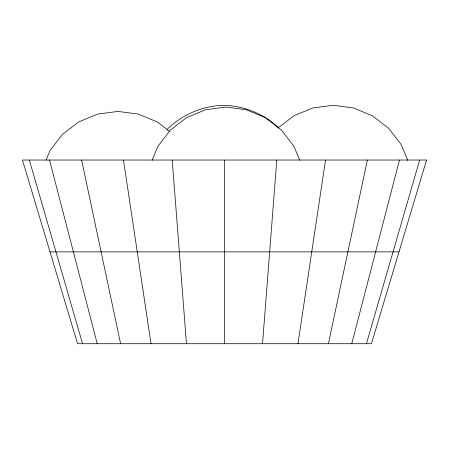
<?xml version="1.0" encoding="UTF-8"?>
<svg xmlns="http://www.w3.org/2000/svg" width="449" height="449" viewBox="0 0 449 449"><rect width="100%" height="100%" fill="white"/><g stroke="black" fill="none" stroke-linecap="round" stroke-linejoin="round"><path stroke-width="0.67" d="M262.53 343.715L276.792 160.035M297.973 343.715L325.525 160.035M328.404 343.715L367.372 160.035M351.758 343.715L399.481 160.035M366.44 343.715L419.663 160.035M46.028 160.158L49.951 150.684L62.433 134.414L78.704 121.932L97.652 114.085L117.986 111.408L138.314 114.085L157.262 121.932L169.739 131.501M152.127 160.242L157.88 146.352L170.362 130.081L186.632 117.599L205.58 109.747L225.914 107.075L246.243 109.747L265.191 117.599L281.461 130.081L293.943 146.352L299.702 160.242M166.949 129.918L168.201 128.296C183.405 114.001 202.892 105.93 223.748 105.285C244.211 105.925 263.838 113.793 278.756 127.875M278.144 127.875L293.876 115.808L312.818 107.962L333.152 105.285L353.486 107.962L372.429 115.808L388.699 128.296L401.187 144.561L407.726 160.355M50.002 251.872L398.998 251.872M29.337 160.035L82.56 343.715M49.519 160.035L97.242 343.715M81.628 160.035L120.596 343.715M123.475 160.035L151.027 343.715M172.208 160.035L186.47 343.715M224.5 160.035L224.5 343.715M426.55 160.035L371.446 343.715L77.554 343.715L22.45 160.035L426.55 160.035"/></g></svg>
